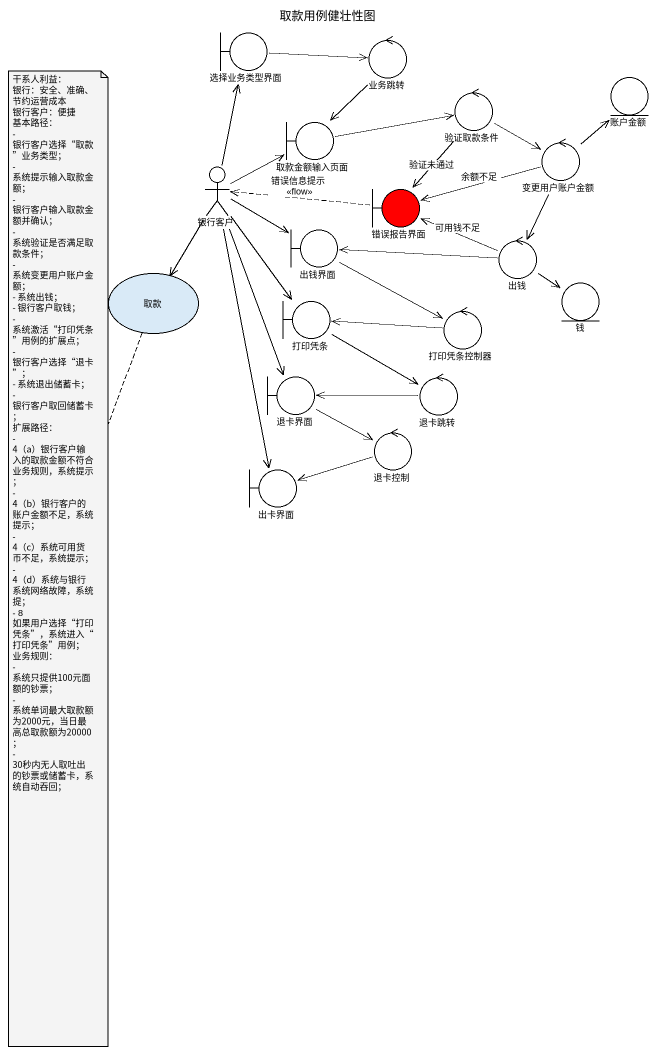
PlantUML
@startuml
title 取款用例健壮性图
boundary 选择业务类型界面
control 业务跳转
entity 账户金额
control 验证取款条件
boundary 取款金额输入页面
control 变更用户账户金额
actor 银行客户
boundary 错误报告界面 #FF0000
boundary 出钱界面
control 出钱
usecase 取款
boundary 打印凭条
entity 钱
control 打印凭条控制器
boundary 退卡界面
control 退卡跳转
control 退卡控制
boundary 出卡界面
选择业务类型界面 -right-> 业务跳转
业务跳转 --> 取款金额输入页面
验证取款条件 -right-> 变更用户账户金额
验证取款条件 --> 错误报告界面 : 验证未通过
取款金额输入页面 -right-> 验证取款条件
变更用户账户金额 -up-> 账户金额
变更用户账户金额 -left-> 错误报告界面 : 余额不足
变更用户账户金额 --> 出钱
银行客户 -up-> 选择业务类型界面
银行客户 -right-> 取款金额输入页面
银行客户 -right-> 出钱界面
银行客户 --> 取款
银行客户 --> 打印凭条
银行客户 --> 退卡界面
银行客户 --> 出卡界面
错误报告界面 .left.> 银行客户 : 错误信息提示\n<<flow>>
出钱界面 -right-> 打印凭条控制器
出钱 -left-> 错误报告界面 : 可用钱不足
出钱 -left-> 出钱界面
出钱 --> 钱
打印凭条 --> 退卡跳转
打印凭条控制器 -left-> 打印凭条
退卡界面 -right-> 退卡控制
退卡跳转 -left-> 退卡界面
退卡控制 -left-> 出卡界面
note bottom of 取款
  干系人利益：
  银行：安全、准确、节约运营成本
  银行客户：便捷
  基本路径：
  - 银行客户选择“取款”业务类型；
  - 系统提示输入取款金额；
  - 银行客户输入取款金额并确认；
  - 系统验证是否满足取款条件；
  - 系统变更用户账户金额；
  - 系统出钱；
  - 银行客户取钱；
  - 系统激活“打印凭条”用例的扩展点；
  - 银行客户选择“退卡”；
  - 系统退出储蓄卡；
  - 银行客户取回储蓄卡；
  扩展路径：
  - 4（a）银行客户输入的取款金额不符合业务规则，系统提示；
  - 4（b）银行客户的账户金额不足，系统提示；
  - 4（c）系统可用货币不足，系统提示；
  - 4（d）系统与银行系统网络故障，系统提；
  - 8 如果用户选择“打印凭条”，系统进入“打印凭条”用例；
  业务规则：
  - 系统只提供100元面额的钞票；
  - 系统单词最大取款额为2000元，当日最高总取款额为20000；
  - 30秒内无人取吐出的钞票或储蓄卡，系统自动吞回；
end note
@enduml
